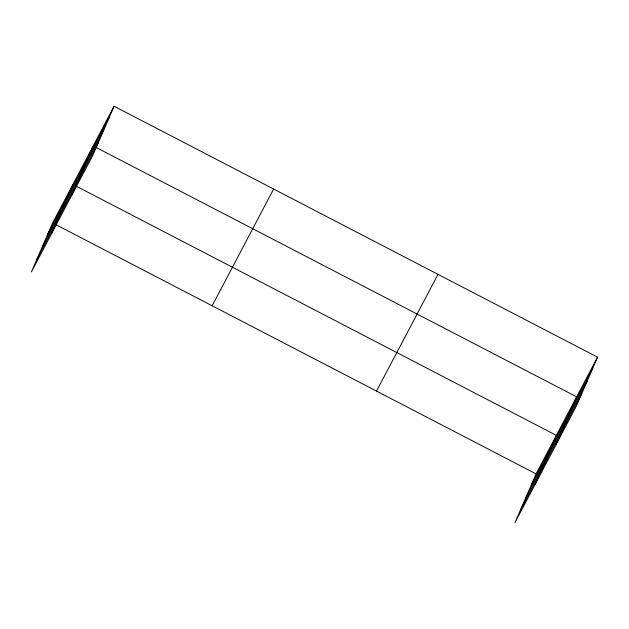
<?xml version="1.0" encoding="UTF-8"?>
<svg xmlns="http://www.w3.org/2000/svg" width="629" height="629" viewBox="0 0 629 629"><rect width="100%" height="100%" fill="white"/><g stroke="black" fill="none" stroke-linecap="round" stroke-linejoin="round"><path stroke-width="0.94" d="M51.743 233.32L72.893 184.446M72.028 194.801L93.178 145.92L576.644 396.844L555.493 445.725M114.085 106.238L92.935 155.111L31.45 271.838L52.6 222.965L114.085 106.238L597.55 357.162L576.4 406.035L514.915 522.762L536.065 473.889L597.55 357.162M535.2 484.244L556.358 435.362L75.504 185.799M47.82 234.019L109.304 117.285M42.418 246.497L103.903 129.771M36.852 259.36L98.336 142.634M212.146 305.765L273.631 189.038M376.519 391.081L438.004 274.354M531.285 484.935L592.77 368.209M525.883 497.421L587.368 380.694M520.317 510.284L581.801 393.55M56.091 224.773L536.065 473.889"/></g></svg>
